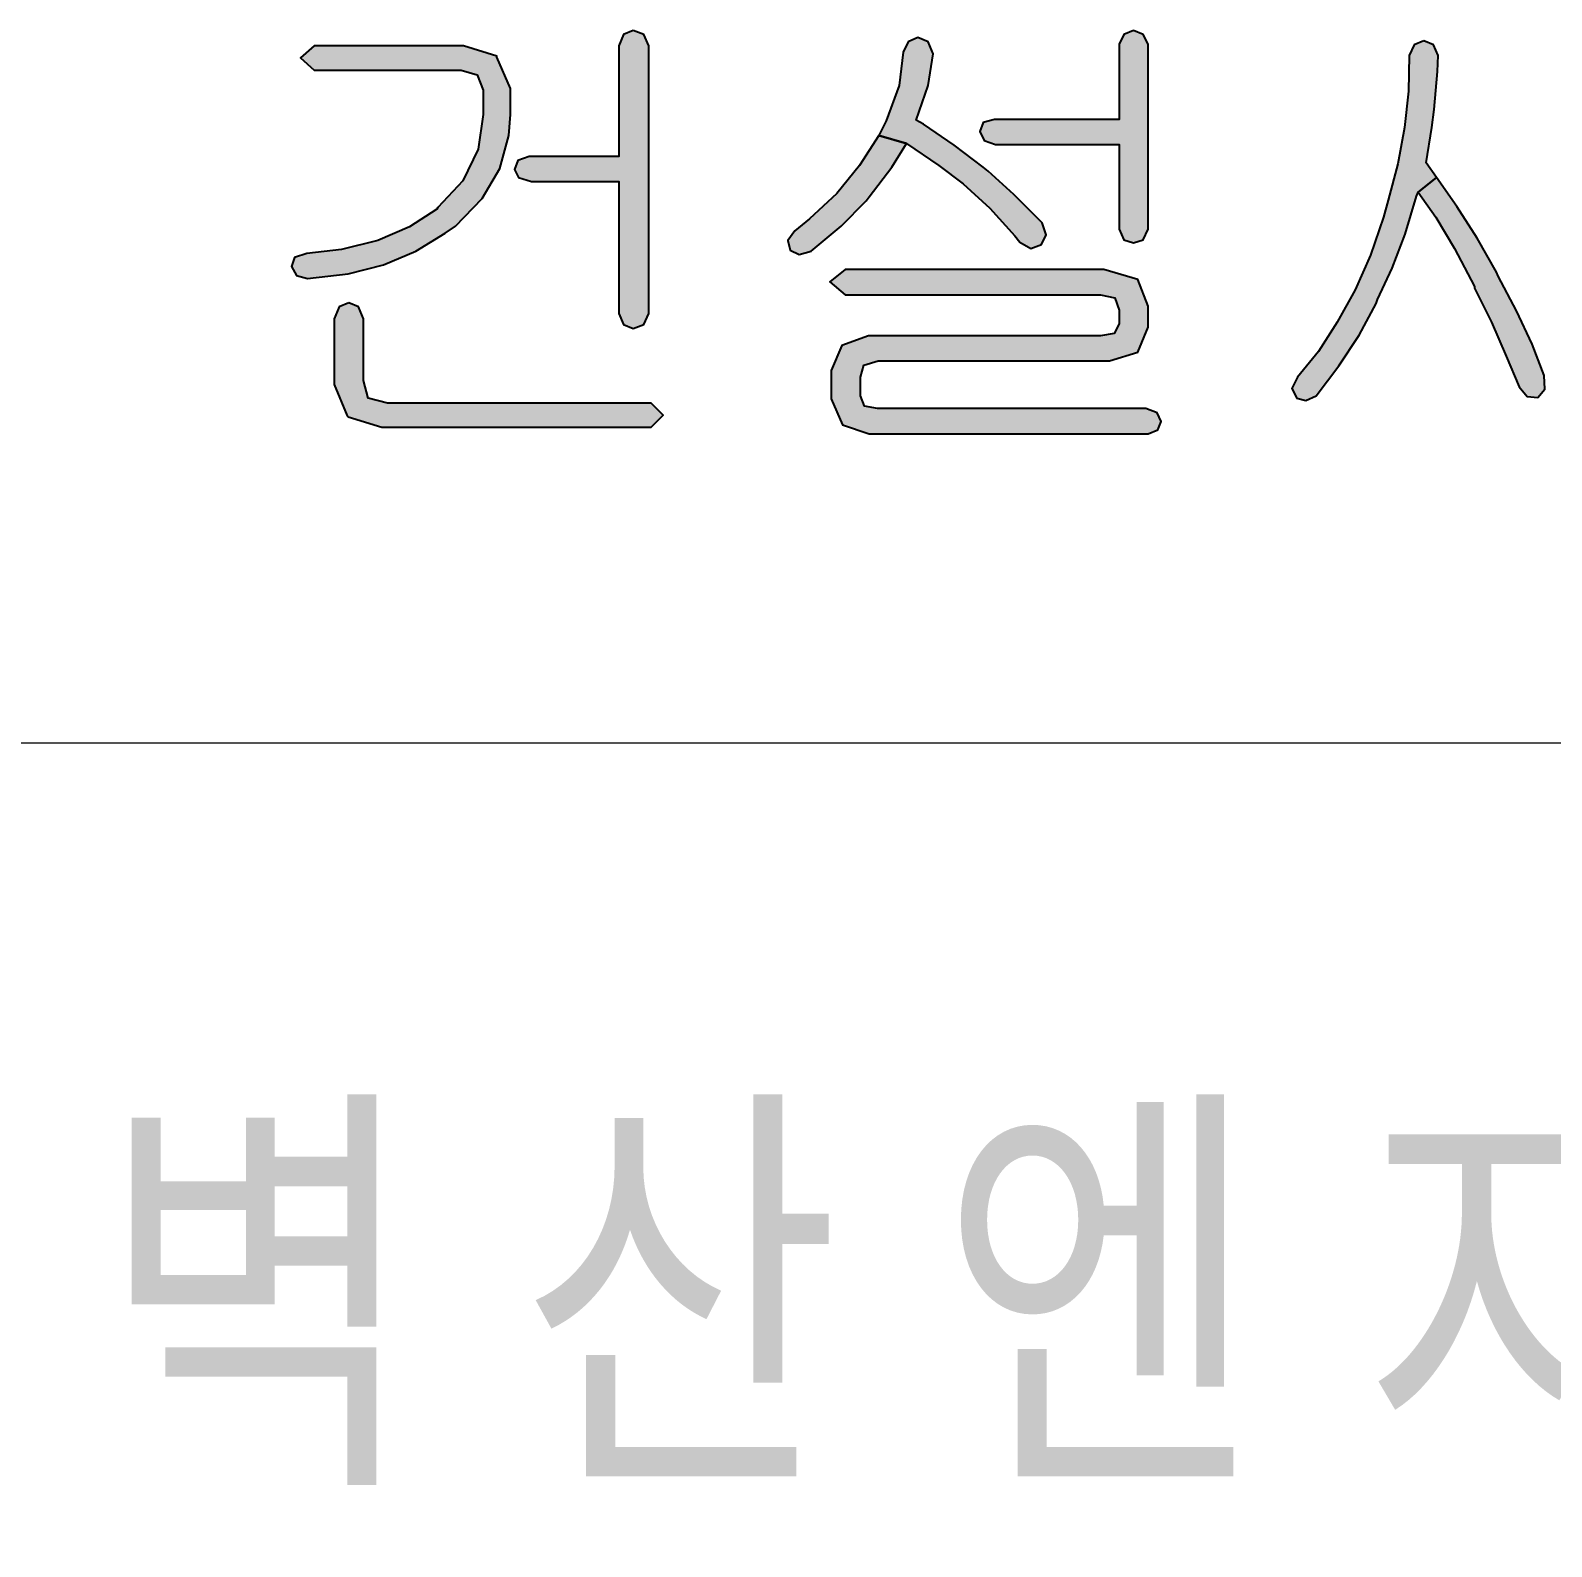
# Model space of a CAD drawing. Header units: inches. Extents: x 996 to 1837, y 0 to 594.
# Drawn here: x 1756.06 to 1773.15, y 101.01 to 118.05 of the extents above; entities that cross this region are included whole.
import ezdxf

# ---------------------------------------------------------------- set-up
doc = ezdxf.new("R2010")
doc.units = ezdxf.units.IN
doc.header["$MEASUREMENT"] = 0
doc.layers.add('BG 0 -1', color=7, linetype='Continuous')
doc.layers.add('BG Default', color=7, linetype='Continuous')
doc.styles.add('Arial', font='arial.ttf')

msp = doc.modelspace()

# ---------------------------------------------------------------- hatches: boundary and pattern name
at = {"layer": 'BG Default', "linetype": 'Continuous'}
for points in [[(1762.833, 118.045), (1762.724, 118), (1762.67, 117.873), (1762.67, 116.628), (1761.661, 116.628), (1761.534, 116.583), (1761.498, 116.483), (1761.543, 116.392), (1761.689, 116.347), (1762.67, 116.347), (1762.67, 114.866), (1762.724, 114.739), (1762.833, 114.694), (1762.951, 114.739), (1763.006, 114.866), (1763.006, 117.873), (1762.951, 118)], [(1768.455, 118.045), (1768.346, 118), (1768.292, 117.891), (1768.292, 117.046), (1766.893, 117.046), (1766.766, 117.01), (1766.729, 116.91), (1766.775, 116.81), (1766.902, 116.765), (1768.292, 116.765), (1768.292, 115.811), (1768.346, 115.693), (1768.455, 115.657), (1768.564, 115.693), (1768.619, 115.811), (1768.619, 117.891), (1768.564, 118)], [(1760.889, 117.873), (1759.245, 117.873), (1759.091, 117.736), (1759.245, 117.6), (1760.898, 117.6), (1761.08, 117.546), (1761.144, 117.373), (1761.144, 117.101), (1761.089, 116.71), (1760.917, 116.356), (1760.635, 116.056), (1760.626, 116.038), (1760.317, 115.838), (1759.963, 115.684), (1759.554, 115.584), (1759.164, 115.538), (1759.027, 115.493), (1758.991, 115.393), (1759.046, 115.293), (1759.173, 115.257), (1759.627, 115.311), (1760.026, 115.411), (1760.39, 115.566), (1760.717, 115.766), (1760.835, 115.847), (1761.135, 116.156), (1761.334, 116.492), (1761.434, 116.865), (1761.452, 117.101), (1761.452, 117.391), (1761.298, 117.746), (1761.298, 117.755), (1760.926, 117.873)], [(1771.716, 117.927), (1771.607, 117.882), (1771.552, 117.764), (1771.543, 117.364), (1771.498, 116.955), (1771.425, 116.547), (1771.316, 116.138), (1771.262, 115.947), (1771.116, 115.52), (1770.944, 115.13), (1770.744, 114.766), (1770.535, 114.439), (1770.299, 114.149), (1770.235, 114.022), (1770.29, 113.913), (1770.39, 113.885), (1770.508, 113.94), (1770.762, 114.276), (1770.989, 114.621), (1771.18, 114.975), (1771.198, 115.021), (1771.362, 115.375), (1771.507, 115.756), (1771.634, 116.183), (1771.652, 116.229), (1771.861, 116.392), (1771.743, 116.556), (1771.807, 116.955), (1771.834, 117.155), (1771.87, 117.582), (1771.879, 117.764), (1771.825, 117.882)], [(1768.119, 115.357), (1765.213, 115.357), (1765.04, 115.221), (1765.213, 115.075), (1768.083, 115.075), (1768.246, 115.039), (1768.292, 114.903), (1768.292, 114.748), (1768.237, 114.639), (1768.083, 114.612), (1765.476, 114.612), (1765.176, 114.503), (1765.058, 114.222), (1765.058, 113.904), (1765.185, 113.613), (1765.485, 113.513), (1768.619, 113.513), (1768.728, 113.558), (1768.764, 113.649), (1768.719, 113.749), (1768.591, 113.795), (1765.576, 113.795), (1765.431, 113.822), (1765.385, 113.94), (1765.385, 114.149), (1765.422, 114.285), (1765.585, 114.331), (1768.183, 114.331), (1768.501, 114.43), (1768.619, 114.712), (1768.619, 114.948), (1768.501, 115.248)], [(1759.636, 114.984), (1759.527, 114.939), (1759.472, 114.803), (1759.472, 114.067), (1759.618, 113.713), (1759.627, 113.704), (1760.008, 113.586), (1760.017, 113.586), (1763.033, 113.586), (1763.169, 113.722), (1763.033, 113.858), (1760.072, 113.858), (1759.854, 113.913), (1759.799, 114.113), (1759.799, 114.803), (1759.745, 114.939)]]:
    msp.add_hatch(color=3, dxfattribs=at).paths.add_polyline_path(points)
at = {"layer": 'BG Default', "linetype": 'ByBlock'}
for points in [[(1765.903, 116.774), (1766.266, 116.529), (1766.539, 116.32), (1766.838, 116.047), (1767.12, 115.738), (1767.175, 115.666), (1767.302, 115.593), (1767.42, 115.638), (1767.474, 115.747), (1767.429, 115.884), (1767.111, 116.202), (1766.82, 116.465), (1766.766, 116.51), (1766.439, 116.756), (1766.094, 116.992), (1766.012, 117.037), (1766.148, 117.428), (1766.203, 117.782), (1766.148, 117.918), (1766.03, 117.964), (1765.921, 117.918), (1765.867, 117.8), (1765.821, 117.428), (1765.676, 117.028), (1765.594, 116.865)], [(1765.594, 116.865), (1765.376, 116.529), (1765.122, 116.211), (1764.813, 115.929), (1764.65, 115.793), (1764.568, 115.684), (1764.595, 115.575), (1764.695, 115.529), (1764.831, 115.566), (1765.167, 115.847), (1765.449, 116.129), (1765.485, 116.174), (1765.739, 116.51), (1765.903, 116.774)], [(1771.652, 116.229), (1771.852, 115.947), (1772.061, 115.593), (1772.288, 115.166), (1772.288, 115.148), (1772.479, 114.766), (1772.642, 114.385), (1772.788, 114.04), (1772.878, 113.931), (1772.997, 113.922), (1773.078, 114.013), (1773.069, 114.167), (1772.933, 114.521), (1772.76, 114.894), (1772.551, 115.284), (1772.533, 115.33), (1772.315, 115.711), (1772.088, 116.065), (1771.861, 116.392)]]:
    msp.add_hatch(color=3, dxfattribs=at).paths.add_polyline_path(points)

# ---------------------------------------------------------------- linework, layer by layer
at = {"layer": 'BG 0 -1', "color": 7, "linetype": 'Continuous', "lineweight": 9}
msp.add_line((1662.467, 110.04), (1811.735, 110.04), dxfattribs=at)
at = {"layer": 'BG 0 -1', "color": 3, "linetype": 'Continuous', "lineweight": 25}
for points in [[(1766.03, 117.964), (1765.921, 117.918), (1765.867, 117.8), (1765.821, 117.428), (1765.676, 117.028), (1765.594, 116.865), (1765.903, 116.774), (1766.266, 116.529), (1766.539, 116.32), (1766.838, 116.047), (1767.12, 115.738), (1767.175, 115.666), (1767.302, 115.593), (1767.42, 115.638), (1767.474, 115.747), (1767.429, 115.884), (1767.111, 116.202), (1766.82, 116.465), (1766.766, 116.51), (1766.439, 116.756), (1766.094, 116.992), (1766.012, 117.037), (1766.148, 117.428), (1766.203, 117.782), (1766.148, 117.918)], [(1765.594, 116.865), (1765.376, 116.529), (1765.122, 116.211), (1764.813, 115.929), (1764.65, 115.793), (1764.568, 115.684), (1764.595, 115.575), (1764.695, 115.529), (1764.831, 115.566), (1765.167, 115.847), (1765.449, 116.129), (1765.485, 116.174), (1765.739, 116.51), (1765.903, 116.774)], [(1771.861, 116.392), (1771.652, 116.229), (1771.852, 115.947), (1772.061, 115.593), (1772.288, 115.166), (1772.288, 115.148), (1772.479, 114.766), (1772.642, 114.385), (1772.788, 114.04), (1772.878, 113.931), (1772.997, 113.922), (1773.078, 114.013), (1773.069, 114.167), (1772.933, 114.521), (1772.76, 114.894), (1772.551, 115.284), (1772.533, 115.33), (1772.315, 115.711), (1772.088, 116.065)]]:
    msp.add_lwpolyline(points, close=True, dxfattribs=at)
at = {"layer": 'BG Default', "color": 3, "linetype": 'Continuous', "lineweight": 25}
for points in [[(1762.833, 118.045), (1762.724, 118), (1762.67, 117.873), (1762.67, 116.628), (1761.661, 116.628), (1761.534, 116.583), (1761.498, 116.483), (1761.543, 116.392), (1761.689, 116.347), (1762.67, 116.347), (1762.67, 114.866), (1762.724, 114.739), (1762.833, 114.694), (1762.951, 114.739), (1763.006, 114.866), (1763.006, 117.873), (1762.951, 118)], [(1768.455, 118.045), (1768.346, 118), (1768.292, 117.891), (1768.292, 117.046), (1766.893, 117.046), (1766.766, 117.01), (1766.729, 116.91), (1766.775, 116.81), (1766.902, 116.765), (1768.292, 116.765), (1768.292, 115.811), (1768.346, 115.693), (1768.455, 115.657), (1768.564, 115.693), (1768.619, 115.811), (1768.619, 117.891), (1768.564, 118)], [(1760.889, 117.873), (1759.245, 117.873), (1759.091, 117.736), (1759.245, 117.6), (1760.898, 117.6), (1761.08, 117.546), (1761.144, 117.373), (1761.144, 117.101), (1761.089, 116.71), (1760.917, 116.356), (1760.635, 116.056), (1760.626, 116.038), (1760.317, 115.838), (1759.963, 115.684), (1759.554, 115.584), (1759.164, 115.538), (1759.027, 115.493), (1758.991, 115.393), (1759.046, 115.293), (1759.173, 115.257), (1759.627, 115.311), (1760.026, 115.411), (1760.39, 115.566), (1760.717, 115.766), (1760.835, 115.847), (1761.135, 116.156), (1761.334, 116.492), (1761.434, 116.865), (1761.452, 117.101), (1761.452, 117.391), (1761.298, 117.746), (1761.298, 117.755), (1760.926, 117.873)], [(1771.716, 117.927), (1771.607, 117.882), (1771.552, 117.764), (1771.543, 117.364), (1771.498, 116.955), (1771.425, 116.547), (1771.316, 116.138), (1771.262, 115.947), (1771.116, 115.52), (1770.944, 115.13), (1770.744, 114.766), (1770.535, 114.439), (1770.299, 114.149), (1770.235, 114.022), (1770.29, 113.913), (1770.39, 113.885), (1770.508, 113.94), (1770.762, 114.276), (1770.989, 114.621), (1771.18, 114.975), (1771.198, 115.021), (1771.362, 115.375), (1771.507, 115.756), (1771.634, 116.183), (1771.652, 116.229), (1771.861, 116.392), (1771.743, 116.556), (1771.807, 116.955), (1771.834, 117.155), (1771.87, 117.582), (1771.879, 117.764), (1771.825, 117.882)], [(1768.119, 115.357), (1765.213, 115.357), (1765.04, 115.221), (1765.213, 115.075), (1768.083, 115.075), (1768.246, 115.039), (1768.292, 114.903), (1768.292, 114.748), (1768.237, 114.639), (1768.083, 114.612), (1765.476, 114.612), (1765.176, 114.503), (1765.058, 114.222), (1765.058, 113.904), (1765.185, 113.613), (1765.485, 113.513), (1768.619, 113.513), (1768.728, 113.558), (1768.764, 113.649), (1768.719, 113.749), (1768.591, 113.795), (1765.576, 113.795), (1765.431, 113.822), (1765.385, 113.94), (1765.385, 114.149), (1765.422, 114.285), (1765.585, 114.331), (1768.183, 114.331), (1768.501, 114.43), (1768.619, 114.712), (1768.619, 114.948), (1768.501, 115.248)], [(1759.636, 114.984), (1759.527, 114.939), (1759.472, 114.803), (1759.472, 114.067), (1759.618, 113.713), (1759.627, 113.704), (1760.008, 113.586), (1760.017, 113.586), (1763.033, 113.586), (1763.169, 113.722), (1763.033, 113.858), (1760.072, 113.858), (1759.854, 113.913), (1759.799, 114.113), (1759.799, 114.803), (1759.745, 114.939)]]:
    msp.add_lwpolyline(points, close=True, dxfattribs=at)
at = {"layer": 'BG Default', "color": 7, "linetype": 'Continuous', "lineweight": 0}
for points in [[(1765.903, 116.774), (1766.266, 116.529), (1766.539, 116.32), (1766.838, 116.047), (1767.12, 115.738), (1767.175, 115.666), (1767.302, 115.593), (1767.42, 115.638), (1767.474, 115.747), (1767.429, 115.884), (1767.111, 116.202), (1766.82, 116.465), (1766.766, 116.51), (1766.439, 116.756), (1766.094, 116.992), (1766.012, 117.037), (1766.148, 117.428), (1766.203, 117.782), (1766.148, 117.918), (1766.03, 117.964), (1765.921, 117.918), (1765.867, 117.8), (1765.821, 117.428), (1765.676, 117.028), (1765.594, 116.865)], [(1765.594, 116.865), (1765.376, 116.529), (1765.122, 116.211), (1764.813, 115.929), (1764.65, 115.793), (1764.568, 115.684), (1764.595, 115.575), (1764.695, 115.529), (1764.831, 115.566), (1765.167, 115.847), (1765.449, 116.129), (1765.485, 116.174), (1765.739, 116.51), (1765.903, 116.774)], [(1771.652, 116.229), (1771.852, 115.947), (1772.061, 115.593), (1772.288, 115.166), (1772.288, 115.148), (1772.479, 114.766), (1772.642, 114.385), (1772.788, 114.04), (1772.878, 113.931), (1772.997, 113.922), (1773.078, 114.013), (1773.069, 114.167), (1772.933, 114.521), (1772.76, 114.894), (1772.551, 115.284), (1772.533, 115.33), (1772.315, 115.711), (1772.088, 116.065), (1771.861, 116.392)]]:
    msp.add_lwpolyline(points, close=True, dxfattribs=at)

# ---------------------------------------------------------------- texts
at = {"layer": 'BG 0 -1', "color": 7, "style": 'Arial', "width": 0.808848}
msp.add_text('벽 산 엔 지 니 어 링 (주)', height=3.5574, dxfattribs=at).set_placement((1756.828, 102.078))

doc.saveas('drawing.dxf')
